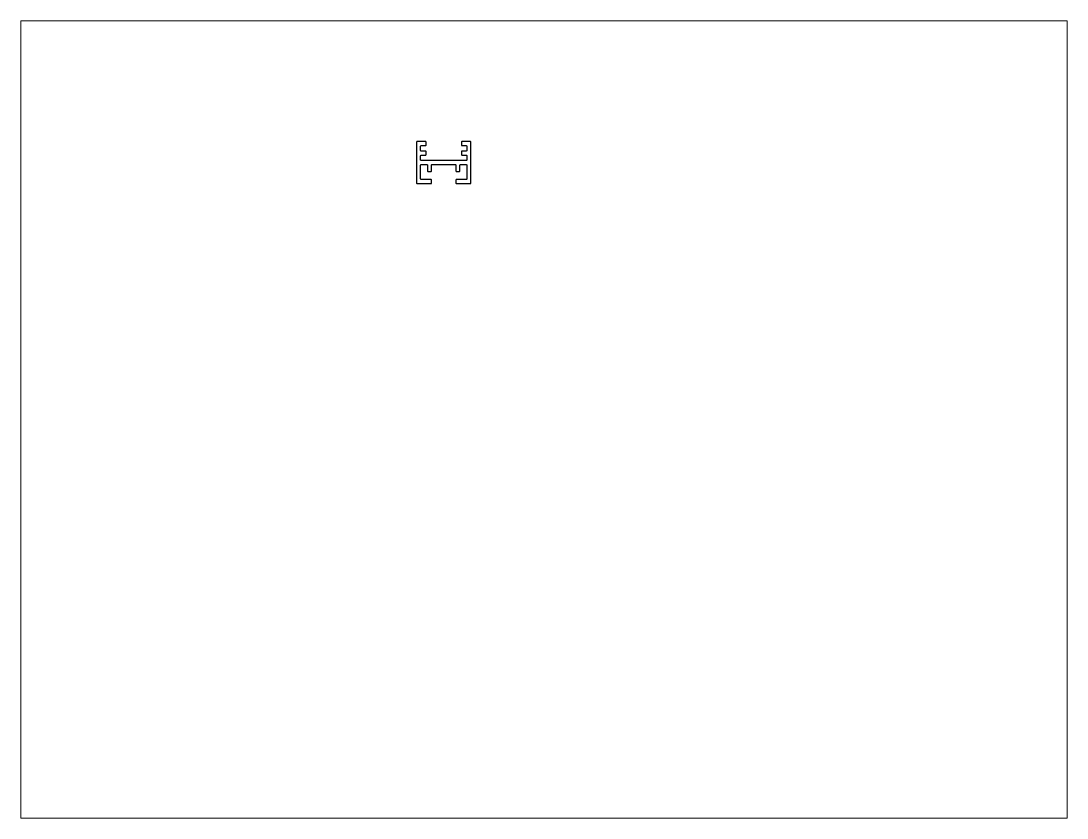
# Paper-space layout 'Layout1' of a CAD drawing. Extents: x 27 to 240, y 20 to 183.
# The model-space entities are those that its viewports show. They can reach past a viewport. Long polylines and large blocks are cut down to what shows.
import ezdxf

# ---------------------------------------------------------------- set-up
doc = ezdxf.new("R2010")
doc.units = 0
doc.header["$LTSCALE"] = 15
doc.layers.get('0').update_dxf_attribs({"linetype": 'CONTINUOUS'})

msp = doc.modelspace()

# ---------------------------------------------------------------- linework, layer by layer
at = {"ltscale": 0.05}
msp.add_lwpolyline([(161.83, 224.27, -0.414214), (162.03, 224.07), (162.03, 218.97, -0.414214), (161.83, 218.77), (158.23, 218.77, 0.414214), (158.03, 218.57), (158.03, 217.47, 0.414214), (158.23, 217.27), (163.33, 217.27, 0.414214), (163.53, 217.47), (163.53, 232.57, 0.414214), (163.33, 232.77), (160.23, 232.77, 0.414214), (160.03, 232.57), (160.03, 231.47, 0.414214), (160.23, 231.27), (161.83, 231.27, -0.414214), (162.03, 231.07), (162.03, 229.47, -0.414214), (161.83, 229.27), (160.23, 229.27, 0.414214), (160.03, 229.07), (160.03, 227.97, 0.414214), (160.23, 227.77), (161.83, 227.77, -0.414214), (162.03, 227.57), (162.03, 225.97, -0.414214), (161.83, 225.77), (145.23, 225.77, -0.414214), (145.03, 225.97), (145.03, 227.57, -0.414214), (145.23, 227.77), (146.83, 227.77, 0.414214), (147.03, 227.97), (147.03, 229.07, 0.414214), (146.83, 229.27), (145.23, 229.27, -0.414214), (145.03, 229.47), (145.03, 231.07, -0.414214), (145.23, 231.27), (146.83, 231.27, 0.414214), (147.03, 231.47), (147.03, 232.57, 0.414214), (146.83, 232.77), (143.73, 232.77, 0.414214), (143.53, 232.57), (143.53, 217.47, 0.414214), (143.73, 217.27), (148.83, 217.27, 0.414214), (149.03, 217.47), (149.03, 218.57, 0.414214), (148.83, 218.77), (145.23, 218.77, -0.414214), (145.03, 218.97), (145.03, 224.07, -0.414214), (145.23, 224.27), (147.33, 224.27, -0.414214), (147.53, 224.07), (147.53, 221.97, 0.414214), (147.73, 221.77), (148.83, 221.77, 0.414214), (149.03, 221.97), (149.03, 224.07, -0.414214), (149.23, 224.27), (157.83, 224.27, -0.414214), (158.03, 224.07), (158.03, 221.97, 0.414214), (158.23, 221.77), (159.33, 221.77, 0.414214), (159.53, 221.97), (159.53, 224.07, -0.414214), (159.73, 224.27)], format="xyb", close=True, dxfattribs=at)

psp = doc.layouts.get("Layout1")

# ---------------------------------------------------------------- viewports
at = {"layer": '0', "color": 0, "linetype": 'BYBLOCK', "ltscale": 0.05}
psp.add_viewport(center=(133.35, 101.6), size=(213.36, 162.56), view_center_point=(190.51, 130.3), view_height=293.8955, dxfattribs=at)

doc.saveas('drawing.dxf')
